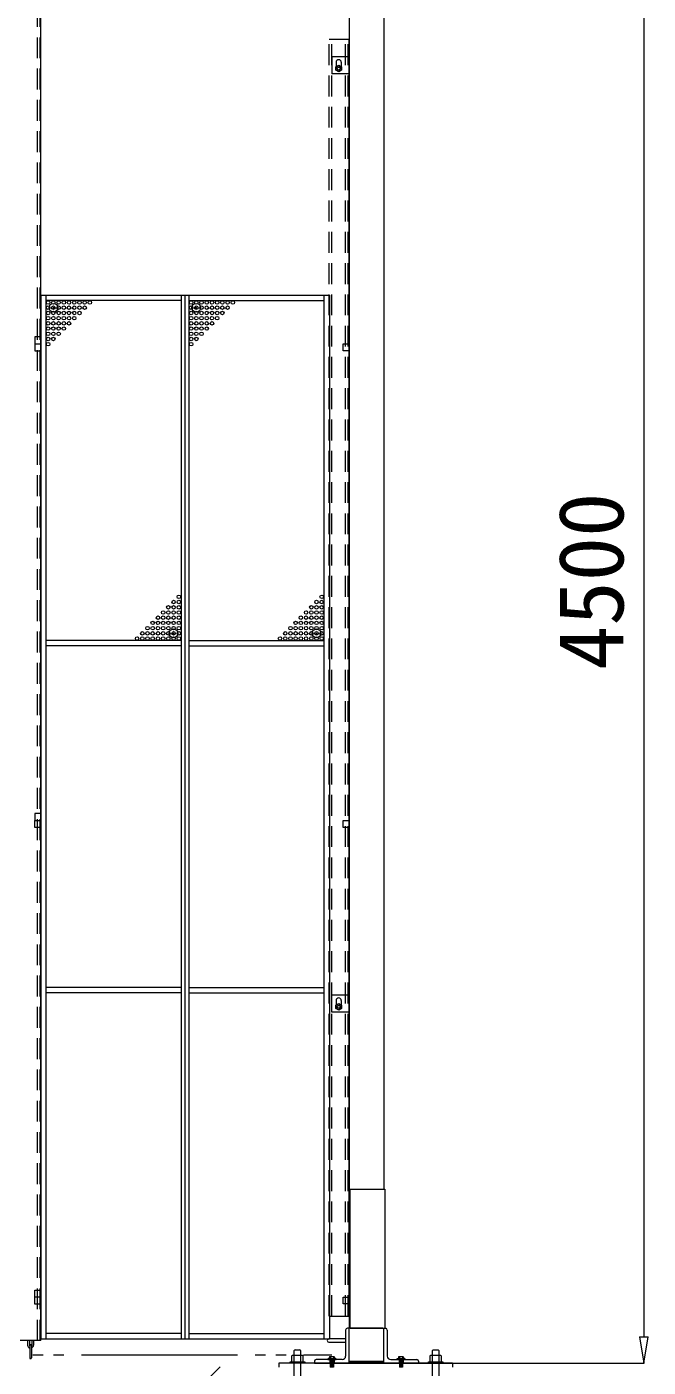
# Model space of a CAD drawing. Units: millimetres, scale not verified. Extents: x -12406 to 12406, y -8553 to 8553.
# Drawn here: x 211 to 2000, y -4924 to -1067 of the extents above; entities that cross this region are included whole.
import ezdxf
from ezdxf.enums import TextEntityAlignment as Align

# ---------------------------------------------------------------- set-up
doc = ezdxf.new("R2010")
doc.units = ezdxf.units.MM
doc.header["$LTSCALE"] = 50
doc.header["$PDMODE"] = 32
doc.header["$PDSIZE"] = 25
doc.linetypes.add('DASHED1', pattern=[1.8, 1.2, -0.6])
doc.linetypes.add('DOUBLE_CHAIN2', pattern=[12.8, 9, -1, 0.6, -0.6, 0.6, -1])
for name, color, linetype, lineweight in [('0-0_0', 7, 'Continuous', 9), ('0-3_CYG-117', 7, 'Continuous', 9), ('0-C_ﾒッｼュﾊﾟﾈﾙ用ﾌﾞﾛッｸ', 7, 'Continuous', 9)]:
    doc.layers.add(name, color=color, linetype=linetype, lineweight=lineweight)
doc.styles.add('ＭＳ ゴシック', font='')
doc.styles.get('ＭＳ ゴシック').set_extended_font_data('MS Gothic')

msp = doc.modelspace()

# ---------------------------------------------------------------- linework, layer by layer
at = {"layer": '0-0_0'}
for p, q in [((1987.63, -487.03), (1987.63, -4837.03)), ((1300.61, -4912.03), (1988.63, -4912.03))]:
    msp.add_line(p, q, dxfattribs=at)
at = {"layer": '0-0_0', "color": 134}
for p, q in [((1975.13, -4837.03), (1987.63, -4912.03)), ((1975.13, -4837.03), (2000.13, -4837.03)), ((1987.63, -4912.03), (2000.13, -4837.03))]:
    msp.add_line(p, q, dxfattribs=at)
at = {"layer": '0-3_CYG-117'}
for p, q in [((1238.96, -412.03), (1238.96, -4412.03)), ((251.87, -4847.05), (251.87, -627.26)), ((1138.96, -812.03), (1138.96, -4812.03)), ((1081.26, -1102.04), (1138.96, -1102.04)), ((1138.96, -4776.85), (1138.96, -1102.04)), ((1088.96, -1152.03), (1138.96, -1152.03)), ((1088.96, -1152.03), (1088.96, -1202.03)), ((1101.46, -1169.03), (1101.46, -1181.55)), ((1116.46, -1169.03), (1116.46, -1181.55)), ((1138.96, -1202.03), (1088.96, -1202.03)), ((251.57, -1839.26), (251.57, -4842.26)), ((251.57, -1839.26), (1082.57, -1839.26)), ((266.57, -4842.26), (266.57, -1839.26)), ((656.07, -4842.26), (656.07, -1839.26)), ((667.07, -4842.26), (667.07, -1839.26)), ((678.07, -4842.26), (678.07, -1839.26)), ((1067.57, -4842.26), (1067.57, -1839.26)), ((1082.57, -1839.26), (1082.57, -4842.26)), ((656.07, -1854.25), (266.57, -1854.25)), ((678.07, -1854.25), (1067.57, -1854.25)), ((251.57, -1959.25), (234.57, -1959.25)), ((234.57, -1979.25), (251.57, -1979.25)), ((656.07, -2833.26), (266.57, -2833.26)), ((656.07, -2848.26), (266.57, -2848.26)), ((678.07, -2833.26), (1067.57, -2833.26)), ((678.07, -2848.26), (1067.57, -2848.26)), ((656.07, -3831.47), (266.57, -3831.47)), ((656.07, -3846.48), (266.57, -3846.48)), ((678.07, -3831.47), (1067.57, -3831.47)), ((678.07, -3846.48), (1067.57, -3846.48)), ((1101.46, -3869.03), (1101.46, -3881.41)), ((1116.46, -3869.03), (1116.46, -3881.41)), ((1081.26, -4777.03), (1138.96, -4777.03)), ((1128.96, -4817.03), (1128.96, -4892.03)), ((1128.96, -4817.04), (1128.96, -4892.03)), ((1138.96, -4812.03), (1133.96, -4812.03)), ((1235.75, -4812.04), (1133.96, -4812.04)), ((1138.96, -4912.03), (1138.96, -4812.04)), ((1142.16, -4812.03), (1243.96, -4812.03)), ((1238.95, -4812.04), (1243.95, -4812.04)), ((1238.96, -4912.03), (1238.96, -4812.03)), ((1248.95, -4817.04), (1248.95, -4892.03)), ((1248.96, -4817.03), (1248.96, -4892.03)), ((251.87, -4847.26), (191.87, -4847.26)), ((213.36, -4847.26), (213.36, -4860.76)), ((218.37, -4847.26), (218.37, -4860.76)), ((225.36, -4847.26), (225.36, -4860.76)), ((230.37, -4847.26), (230.37, -4860.76)), ((251.57, -4842.26), (1082.57, -4842.26)), ((656.07, -4827.26), (266.57, -4827.26)), ((678.07, -4827.26), (1067.57, -4827.26)), ((1128.96, -4842.03), (1080.96, -4842.03)), ((1080.96, -4852.03), (1128.96, -4852.03)), ((219.36, -4861.76), (219.36, -4896.76)), ((224.37, -4861.76), (224.37, -4896.76)), ((973.27, -4892.19), (973.27, -4908.11)), ((1005.11, -4890.2), (975.26, -4890.2)), ((981.23, -5444.34), (981.23, -4876.22)), ((983.22, -4874.23), (997.15, -4874.23)), ((999.14, -4876.22), (999.14, -5041.38)), ((1007.1, -4908.11), (1007.1, -4892.19)), ((1081.71, -4896.05), (1081.71, -4900.03)), ((1095.64, -4894.06), (1083.7, -4894.06)), ((1085.69, -4894.06), (1085.69, -4900.03)), ((1093.65, -4894.06), (1093.65, -4900.03)), ((1097.63, -4900.03), (1097.63, -4896.05)), ((1280.7, -4896.05), (1280.7, -4900.03)), ((1294.63, -4894.06), (1282.69, -4894.06)), ((1284.68, -4900.03), (1284.68, -4894.06)), ((1292.64, -4894.06), (1292.64, -4900.03)), ((1296.62, -4900.03), (1296.62, -4896.05)), ((1371.25, -4892.19), (1371.25, -4908.11)), ((1403.08, -4890.2), (1373.24, -4890.2)), ((1379.2, -5041.38), (1379.2, -4876.23)), ((1381.2, -4874.23), (1395.12, -4874.23)), ((1397.12, -4876.23), (1397.12, -5444.34)), ((1405.08, -4908.11), (1405.08, -4892.19)), ((695.53, -4995.28), (767.46, -4923.36)), ((1038.96, -4907.03), (1038.96, -4912.03)), ((1038.96, -4907.03), (1038.96, -4912.03)), ((1038.96, -4912.03), (1338.96, -4912.03)), ((1118.96, -4902.03), (1043.96, -4902.03)), ((1118.96, -4902.03), (1043.97, -4902.03)), ((1258.95, -4902.03), (1333.94, -4902.03)), ((1258.96, -4902.03), (1333.96, -4902.03)), ((1338.94, -4907.03), (1338.94, -4912.03)), ((1338.96, -4907.03), (1338.96, -4912.03)), ((1436.4, -4912.03), (1436.4, -4923.53))]:
    msp.add_line(p, q, dxfattribs=at)
at = {"layer": '0-3_CYG-117', "linetype": 'DASHED1'}
for p, q in [((241.87, -4847.26), (241.87, -627.26)), ((249.56, -4847.26), (249.56, -627.26)), ((1081.26, -4777.03), (1081.26, -1102.04)), ((1088.96, -4777.03), (1088.96, -1102.04)), ((1128.96, -4777.03), (1128.96, -1102.04)), ((1136.66, -4777.03), (1136.66, -1102.04))]:
    msp.add_line(p, q, dxfattribs=at)
at = {"layer": '0-3_CYG-117', "linetype": 'DOUBLE_CHAIN2'}
for p, q in [((-10511.95, -4888.56), (1089.68, -4888.56)), ((1083.7, -4902.01), (1083.7, -4911.96)), ((1085.69, -4902.01), (1093.65, -4902.01)), ((1085.69, -4904), (1093.65, -4902.01)), ((1085.69, -4905.99), (1093.65, -4904)), ((1085.69, -4907.98), (1093.65, -4905.99)), ((1085.69, -4909.97), (1093.65, -4907.98)), ((1085.69, -4911.96), (1093.65, -4909.97)), ((1085.69, -4913.95), (1093.65, -4911.96)), ((1085.69, -4915.94), (1093.65, -4913.95)), ((1085.69, -4917.93), (1093.65, -4915.94)), ((1085.69, -4919.92), (1093.65, -4917.93)), ((1085.69, -4921.91), (1093.65, -4919.92)), ((1085.69, -4923.9), (1093.65, -4921.91)), ((1095.64, -4902.01), (1095.64, -4911.96)), ((1238.96, -4907.53), (1138.96, -4907.53)), ((1138.96, -4907.53), (1238.95, -4907.53)), ((1282.69, -4902.01), (1282.69, -4911.96)), ((1284.68, -4902.01), (1292.64, -4902.01)), ((1284.68, -4904), (1292.64, -4902.01)), ((1284.68, -4905.99), (1292.64, -4904)), ((1284.68, -4907.98), (1292.64, -4905.99)), ((1284.68, -4909.97), (1292.64, -4907.98)), ((1284.68, -4911.96), (1292.64, -4909.97)), ((1284.68, -4913.95), (1292.64, -4911.96)), ((1284.68, -4915.94), (1292.64, -4913.95)), ((1284.68, -4917.93), (1292.64, -4915.94)), ((1284.68, -4919.92), (1292.64, -4917.93)), ((1284.68, -4921.91), (1292.64, -4919.92)), ((1284.68, -4923.9), (1292.64, -4921.91)), ((1294.63, -4902.01), (1294.63, -4911.96))]:
    msp.add_line(p, q, dxfattribs=at)
at = {"layer": '0-3_CYG-117'}
for points in [[(1100.46, -1191.93), (1100.46, -1182.12), (1108.96, -1177.21), (1117.46, -1182.12), (1117.46, -1191.93), (1108.96, -1196.85)], [(1100.46, -3891.8), (1100.46, -3881.99), (1108.96, -3877.08), (1117.46, -3881.99), (1117.46, -3891.8), (1108.96, -3896.71)], [(969.29, -4908.11), (1011.07, -4908.11), (1011.07, -4912.09), (969.29, -4912.09)], [(1077.74, -4902.01), (1101.62, -4902.01), (1101.62, -4900.03), (1077.74, -4900.03)], [(1276.73, -4902.01), (1300.61, -4902.01), (1300.61, -4900.03), (1276.73, -4900.03)], [(1367.27, -4908.11), (1409.06, -4908.11), (1409.06, -4912.09), (1367.27, -4912.09)]]:
    msp.add_lwpolyline(points, close=True, dxfattribs=at)
for points in [[(234.57, -1959.25), (234.57, -1999.26), (251.87, -1999.26)], [(1138.96, -1999.05), (1121.66, -1999.05), (1121.66, -1979.05), (1138.96, -1979.05)], [(251.57, -3330.76), (234.57, -3330.76), (234.57, -3350.76), (251.57, -3350.76)], [(251.87, -3370.75), (234.57, -3370.75), (234.57, -3350.76)], [(1138.96, -3370.55), (1121.66, -3370.55), (1121.66, -3350.55), (1138.96, -3350.55)], [(1138.96, -3902.03), (1088.96, -3902.03), (1088.96, -3852.03), (1138.96, -3852.03)], [(1142.16, -4812.03), (1142.16, -4412.03), (1242.16, -4412.03), (1242.16, -4812.03)], [(251.57, -4722.26), (234.57, -4722.26), (234.57, -4702.26), (251.57, -4702.26)], [(251.87, -4742.26), (234.57, -4742.26), (234.57, -4722.26)], [(1138.96, -4742.05), (1121.66, -4742.05), (1121.66, -4722.06), (1138.96, -4722.06)], [(1436.4, -4912.03), (936.45, -4912.03), (936.45, -4923.53)]]:
    msp.add_lwpolyline(points, dxfattribs=at)
at = {"layer": '0-3_CYG-117', "linetype": 'DOUBLE_CHAIN2'}
for points in [[(1093.65, -4900.03), (1093.65, -4923.9), (1085.69, -4923.9), (1085.69, -4900.03)], [(1292.64, -4900.03), (1292.64, -4923.9), (1284.68, -4923.9), (1284.68, -4900.03)]]:
    msp.add_lwpolyline(points, dxfattribs=at)
at = {"layer": '0-3_CYG-117'}
for centre, radius in [((1108.96, -1187.03), 8.5), ((1108.96, -1187.03), 5), ((1108.96, -1187.03), 5), ((1108.96, -1187.03), 4.19), ((1108.96, -3886.89), 8.5), ((1108.96, -3886.89), 5), ((1108.96, -3886.89), 5), ((1108.96, -3886.89), 4.19)]:
    msp.add_circle(centre, radius, dxfattribs=at)
for centre, radius, start, end in [((1108.96, -1169.03), 7.5, 0, 180), ((1108.96, -3869.03), 7.5, 0, 180), ((1133.96, -4817.03), 5, 90, 180), ((1133.96, -4817.04), 5, 90, 180), ((1243.95, -4817.04), 5, 0, 90), ((1243.96, -4817.03), 5, 0, 90), ((221.86, -4861.76), 2.5, 0, 180), ((1080.96, -4847.03), 5, 90, 270), ((221.86, -4860.76), 8.5, 180, 252.895), ((221.86, -4860.76), 3.5, 180, 224.415), ((221.86, -4896.76), 2.5, 180, 0), ((221.86, -4860.76), 3.5, 315.585, 0), ((221.86, -4860.76), 8.5, 287.105, 0), ((975.26, -4892.19), 1.99, 90, 180), ((983.22, -4876.22), 1.99, 90, 180), ((997.15, -4876.22), 1.99, 0, 90), ((1005.11, -4892.19), 1.99, 0, 90), ((1083.7, -4896.05), 1.99, 90, 180), ((1095.64, -4896.05), 1.99, 0, 90), ((1118.96, -4892.03), 10, 270, 0), ((1118.96, -4892.03), 10, 270, 0), ((1258.95, -4892.03), 10, 180, 270), ((1258.96, -4892.03), 10, 180, 270), ((1282.69, -4896.05), 1.99, 90, 180), ((1294.63, -4896.05), 1.99, 0, 90), ((1373.24, -4892.19), 1.99, 90, 180), ((1381.2, -4876.23), 2, 90, 180), ((1395.12, -4876.23), 2, 0, 90), ((1403.08, -4892.19), 1.99, 0, 90), ((1043.96, -4907.03), 5, 90, 180), ((1043.97, -4907.03), 5, 90, 180), ((1333.94, -4907.03), 5, 0, 90), ((1333.96, -4907.03), 5, 0, 90)]:
    msp.add_arc(centre, radius, start, end, dxfattribs=at)
at = {"layer": '0-3_CYG-117', "linetype": 'DOUBLE_CHAIN2'}
for centre in [(1083.7, -4896.05), (1282.69, -4896.05)]:
    msp.add_arc(centre, 1.99, 90, 180, dxfattribs=at)
at = {"layer": '0-C_ﾒッｼュﾊﾟﾈﾙ用ﾌﾞﾛッｸ'}
for centre in [(272.57, -1860.26), (272.57, -1875.25), (272.57, -1890.26), (287.57, -1860.26), (287.57, -1875.25), (287.57, -1890.26), (302.57, -1860.26), (302.57, -1875.25), (302.57, -1890.26), (317.57, -1860.26), (317.57, -1875.25), (317.57, -1890.26), (332.57, -1860.26), (332.57, -1875.25), (332.57, -1890.26), (347.57, -1860.26), (347.57, -1875.25), (347.57, -1890.26), (362.57, -1860.26), (362.57, -1875.25), (362.57, -1890.26), (377.57, -1860.26), (377.57, -1875.25), (392.57, -1860.26), (684.07, -1860.26), (684.07, -1875.25), (684.07, -1890.26), (699.07, -1860.26), (699.07, -1875.25), (699.07, -1890.26), (714.07, -1860.26), (714.07, -1875.25), (714.07, -1890.26), (729.07, -1860.26), (729.07, -1875.25), (729.07, -1890.26), (744.07, -1860.26), (744.07, -1875.25), (744.07, -1890.26), (759.07, -1860.26), (759.07, -1875.25), (759.07, -1890.26), (774.07, -1860.26), (774.07, -1875.25), (774.07, -1890.26), (789.07, -1860.26), (789.07, -1875.25), (804.07, -1860.26), (272.57, -1905.26), (272.57, -1920.25), (287.57, -1905.26), (287.57, -1920.25), (302.57, -1905.26), (302.57, -1920.25), (317.57, -1905.26), (317.57, -1920.25), (332.57, -1905.26), (332.57, -1920.25), (347.57, -1905.26), (684.07, -1905.26), (684.07, -1920.25), (699.07, -1905.26), (699.07, -1920.25), (714.07, -1905.26), (714.07, -1920.25), (729.07, -1905.26), (729.07, -1920.25), (744.07, -1905.26), (744.07, -1920.25), (759.07, -1905.26), (272.57, -1935.26), (272.57, -1950.25), (272.57, -1965.26), (287.57, -1935.26), (287.57, -1950.25), (287.57, -1965.26), (302.57, -1935.26), (302.57, -1950.25), (317.57, -1935.26), (684.07, -1935.26), (684.07, -1950.25), (684.07, -1965.26), (699.07, -1935.26), (699.07, -1950.25), (699.07, -1965.26), (714.07, -1935.26), (714.07, -1950.25), (729.07, -1935.26), (272.57, -1980.26), (684.07, -1980.26), (618.57, -2737.26), (633.57, -2722.25), (633.57, -2737.26), (648.57, -2707.26), (648.57, -2722.25), (648.57, -2737.26), (1030.07, -2737.26), (1045.07, -2722.25), (1045.07, -2737.26), (1060.07, -2707.26), (1060.07, -2722.25), (1060.07, -2737.26), (588.57, -2767.26), (603.57, -2752.26), (603.57, -2767.26), (618.57, -2752.26), (618.57, -2767.26), (633.57, -2752.26), (633.57, -2767.26), (648.57, -2752.26), (648.57, -2767.26), (1000.07, -2767.26), (1015.07, -2752.26), (1015.07, -2767.26), (1030.07, -2752.26), (1030.07, -2767.26), (1045.07, -2752.26), (1045.07, -2767.26), (1060.07, -2752.26), (1060.07, -2767.26), (543.57, -2812.26), (558.57, -2797.25), (558.57, -2812.26), (573.57, -2782.26), (573.57, -2797.25), (573.57, -2812.26), (588.57, -2782.26), (588.57, -2797.25), (588.57, -2812.26), (603.57, -2782.26), (603.57, -2797.25), (603.57, -2812.26), (618.57, -2782.26), (618.57, -2797.25), (618.57, -2812.26), (633.57, -2782.26), (633.57, -2797.25), (633.57, -2812.26), (648.57, -2782.26), (648.57, -2797.25), (648.57, -2812.26), (955.07, -2812.26), (970.07, -2797.25), (970.07, -2812.26), (985.07, -2782.26), (985.07, -2797.25), (985.07, -2812.26), (1000.07, -2782.26), (1000.07, -2797.25), (1000.07, -2812.26), (1015.07, -2782.26), (1015.07, -2797.25), (1015.07, -2812.26), (1030.07, -2782.26), (1030.07, -2797.25), (1030.07, -2812.26), (1045.07, -2782.26), (1045.07, -2797.25), (1045.07, -2812.26), (1060.07, -2782.26), (1060.07, -2797.25), (1060.07, -2812.26), (528.57, -2827.26), (543.57, -2827.26), (558.57, -2827.26), (573.57, -2827.26), (588.57, -2827.26), (603.57, -2827.26), (618.57, -2827.26), (633.57, -2827.26), (648.57, -2827.26), (940.07, -2827.26), (955.07, -2827.26), (970.07, -2827.26), (985.07, -2827.26), (1000.07, -2827.26), (1015.07, -2827.26), (1030.07, -2827.26), (1045.07, -2827.26), (1060.07, -2827.26)]:
    msp.add_circle(centre, 5, dxfattribs=at)
for p in [(287.57, -1875.25), (699.07, -1875.25), (633.57, -2812.26), (1045.07, -2812.26)]:
    msp.add_point(p, dxfattribs=at)

# ---------------------------------------------------------------- texts
at = {"layer": '0-0_0', "style": 'ＭＳ ゴシック'}
msp.add_text('4500', height=187.7, rotation=90, dxfattribs=at).set_placement((1985.22, -2917.96), align=Align.BOTTOM_LEFT)

doc.saveas('drawing.dxf')
